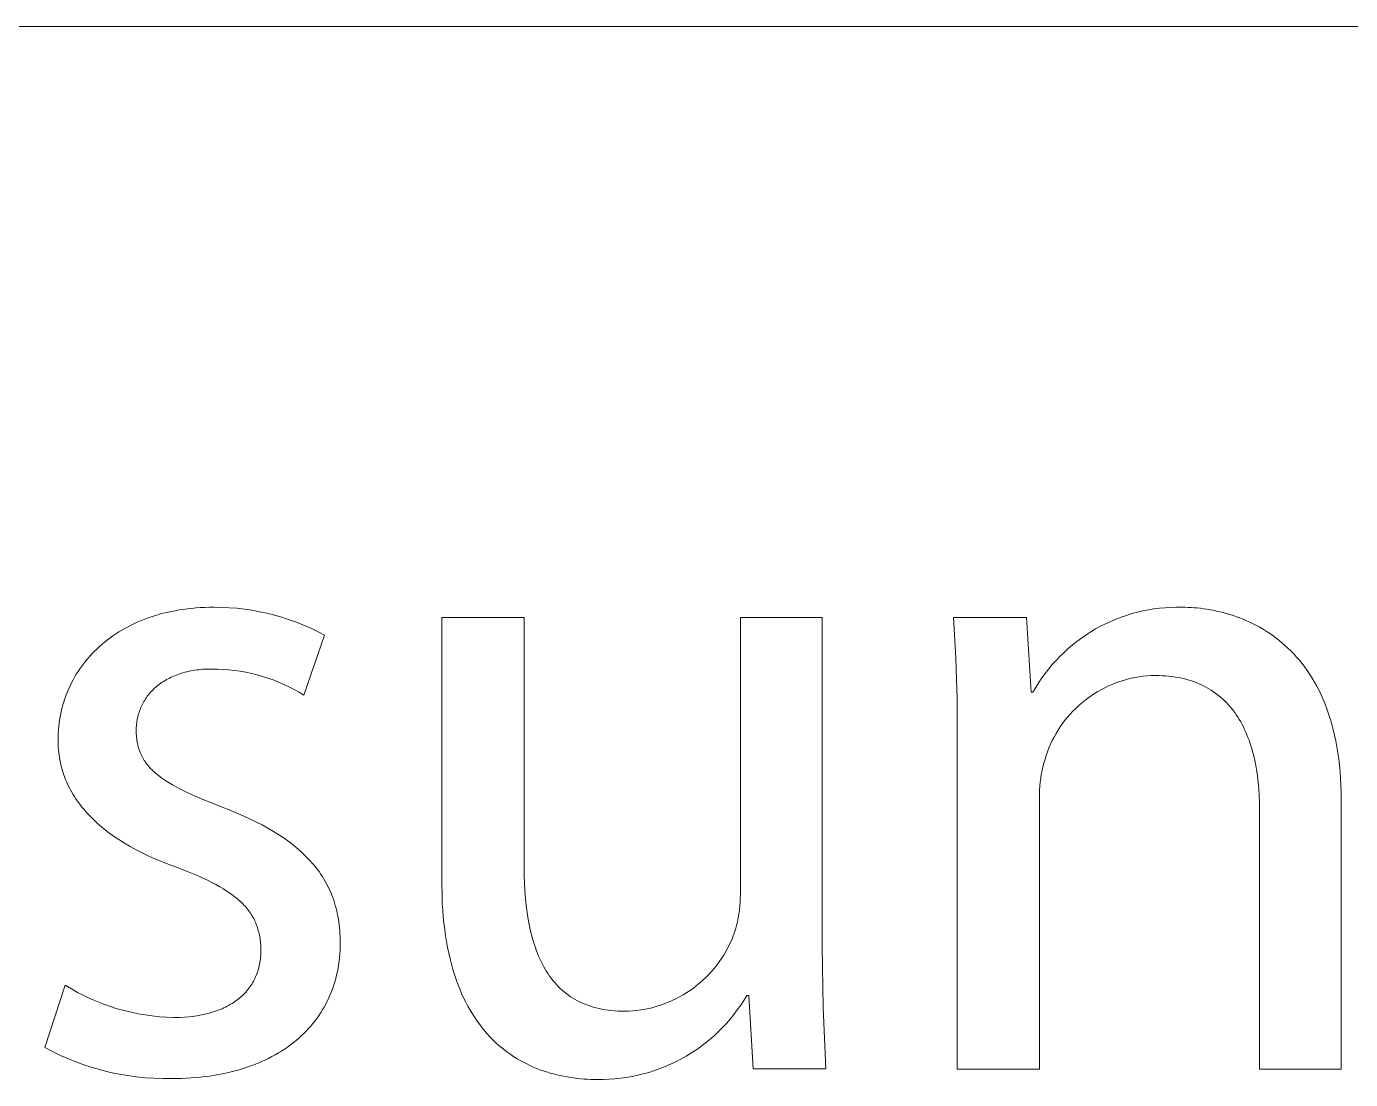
# Model space of a CAD drawing. Header units: millimetres. Extents: x -1893 to 2799, y -925 to 2353.
# Drawn here: x 1732.7 to 1799.4, y -846.5 to -793.5 of the extents above; entities that cross this region are included whole.
import ezdxf

# ---------------------------------------------------------------- set-up
doc = ezdxf.new("R2010")
doc.units = ezdxf.units.MM
doc.header["$MEASUREMENT"] = 0
doc.layers.add('Domyślny', color=7, linetype='Continuous', true_color=0x000000)

msp = doc.modelspace()

# ---------------------------------------------------------------- linework, layer by layer
at = {"layer": 'Domyślny', "color": 18, "lineweight": 15, "true_color": 0x000000}
for p, q in [((1025.42, -793.521), (2794.123, -793.521)), ((1738.814, -823.298), (1738.996, -823.235)), ((1738.996, -823.235), (1739.182, -823.177)), ((1739.182, -823.177), (1739.371, -823.122)), ((1739.371, -823.122), (1739.562, -823.071)), ((1739.562, -823.071), (1739.758, -823.023)), ((1739.758, -823.023), (1739.956, -822.98)), ((1739.956, -822.98), (1740.157, -822.94)), ((1740.157, -822.94), (1740.361, -822.904)), ((1740.361, -822.904), (1740.568, -822.872)), ((1740.568, -822.872), (1740.779, -822.845)), ((1740.779, -822.845), (1740.992, -822.821)), ((1740.992, -822.821), (1741.208, -822.802)), ((1741.208, -822.802), (1741.427, -822.786)), ((1741.427, -822.786), (1741.65, -822.776)), ((1741.65, -822.776), (1741.874, -822.769)), ((1741.874, -822.769), (1742.102, -822.767)), ((1742.102, -822.767), (1742.49, -822.771)), ((1742.49, -822.771), (1742.877, -822.789)), ((1742.877, -822.789), (1743.263, -822.82)), ((1743.263, -822.82), (1743.648, -822.863)), ((1743.648, -822.863), (1744.032, -822.92)), ((1744.032, -822.92), (1744.413, -822.989)), ((1744.413, -822.989), (1744.792, -823.071)), ((1744.792, -823.071), (1745.168, -823.166)), ((1745.168, -823.166), (1745.54, -823.273)), ((1787.829, -823.265), (1788.098, -823.173)), ((1788.098, -823.173), (1788.369, -823.089)), ((1788.369, -823.089), (1788.644, -823.016)), ((1788.644, -823.016), (1788.92, -822.951)), ((1788.92, -822.951), (1789.199, -822.896)), ((1789.199, -822.896), (1789.479, -822.851)), ((1789.479, -822.851), (1789.761, -822.815)), ((1789.761, -822.815), (1790.044, -822.788)), ((1790.044, -822.788), (1790.327, -822.771)), ((1790.327, -822.771), (1790.611, -822.764)), ((1790.611, -822.764), (1790.895, -822.767)), ((1790.895, -822.767), (1791.044, -822.768)), ((1791.044, -822.768), (1791.195, -822.772)), ((1791.195, -822.772), (1791.348, -822.78)), ((1791.348, -822.78), (1791.503, -822.79)), ((1791.503, -822.79), (1791.66, -822.803)), ((1791.66, -822.803), (1791.819, -822.82)), ((1791.819, -822.82), (1791.98, -822.84)), ((1791.98, -822.84), (1792.142, -822.863)), ((1792.142, -822.863), (1792.305, -822.89)), ((1792.305, -822.89), (1792.469, -822.92)), ((1792.469, -822.92), (1792.635, -822.955)), ((1792.635, -822.955), (1792.801, -822.993)), ((1792.801, -822.993), (1792.968, -823.034)), ((1792.968, -823.034), (1793.136, -823.08)), ((1793.136, -823.08), (1793.304, -823.13)), ((1793.304, -823.13), (1793.473, -823.184)), ((1793.473, -823.184), (1793.641, -823.242)), ((1793.641, -823.242), (1793.81, -823.304)), ((1737.319, -824.011), (1737.471, -823.919)), ((1737.471, -823.919), (1737.628, -823.829)), ((1737.628, -823.829), (1737.787, -823.744)), ((1737.787, -823.744), (1737.95, -823.661)), ((1737.95, -823.661), (1738.116, -823.581)), ((1738.116, -823.581), (1738.286, -823.505)), ((1738.286, -823.505), (1738.458, -823.433)), ((1738.458, -823.433), (1738.634, -823.363)), ((1738.634, -823.363), (1738.814, -823.298)), ((1745.54, -823.273), (1745.909, -823.393)), ((1745.909, -823.393), (1746.273, -823.525)), ((1746.273, -823.525), (1746.633, -823.669)), ((1746.633, -823.669), (1746.988, -823.825)), ((1746.988, -823.825), (1747.337, -823.993)), ((1753.592, -836.594), (1753.592, -823.282)), ((1753.592, -823.282), (1757.748, -823.282)), ((1757.748, -823.282), (1757.748, -835.876)), ((1768.639, -837.235), (1768.639, -823.282)), ((1768.639, -823.282), (1772.763, -823.282)), ((1772.763, -823.282), (1772.763, -839.829)), ((1779.494, -825.338), (1779.38, -823.282)), ((1779.38, -823.282), (1783.052, -823.282)), ((1783.052, -823.282), (1783.286, -827.048)), ((1786.297, -824.005), (1786.541, -823.86)), ((1786.541, -823.86), (1786.79, -823.724)), ((1786.79, -823.724), (1787.044, -823.596)), ((1787.044, -823.596), (1787.302, -823.477)), ((1787.302, -823.477), (1787.564, -823.366)), ((1787.564, -823.366), (1787.829, -823.265)), ((1793.81, -823.304), (1793.978, -823.371)), ((1793.978, -823.371), (1794.146, -823.443)), ((1794.146, -823.443), (1794.314, -823.519)), ((1794.314, -823.519), (1794.48, -823.599)), ((1794.48, -823.599), (1794.646, -823.685)), ((1794.646, -823.685), (1794.812, -823.775)), ((1794.812, -823.775), (1794.976, -823.871)), ((1794.976, -823.871), (1795.138, -823.971)), ((1736.475, -824.627), (1736.607, -824.517)), ((1736.607, -824.517), (1736.742, -824.41)), ((1736.742, -824.41), (1736.881, -824.306)), ((1736.881, -824.306), (1737.024, -824.205)), ((1737.024, -824.205), (1737.169, -824.106)), ((1737.169, -824.106), (1737.319, -824.011)), ((1747.68, -824.173), (1746.649, -827.188)), ((1747.337, -823.993), (1747.68, -824.173)), ((1785.373, -824.664), (1785.595, -824.488)), ((1785.595, -824.488), (1785.823, -824.319)), ((1785.823, -824.319), (1786.057, -824.158)), ((1786.057, -824.158), (1786.297, -824.005)), ((1795.138, -823.971), (1795.3, -824.077)), ((1795.3, -824.077), (1795.46, -824.187)), ((1795.46, -824.187), (1795.618, -824.303)), ((1795.618, -824.303), (1795.774, -824.425)), ((1795.774, -824.425), (1795.929, -824.552)), ((1795.929, -824.552), (1796.081, -824.685)), ((1735.759, -825.341), (1735.87, -825.216)), ((1735.87, -825.216), (1735.983, -825.093)), ((1735.983, -825.093), (1736.101, -824.972)), ((1736.101, -824.972), (1736.222, -824.855)), ((1736.222, -824.855), (1736.347, -824.739)), ((1736.347, -824.739), (1736.475, -824.627)), ((1784.546, -825.443), (1784.743, -825.238)), ((1784.743, -825.238), (1784.946, -825.039)), ((1784.946, -825.039), (1785.156, -824.848)), ((1785.156, -824.848), (1785.373, -824.664)), ((1796.081, -824.685), (1796.231, -824.823)), ((1796.231, -824.823), (1796.378, -824.967)), ((1796.378, -824.967), (1796.523, -825.117)), ((1796.523, -825.117), (1796.665, -825.273)), ((1735.264, -826.003), (1735.356, -825.866)), ((1735.356, -825.866), (1735.451, -825.731)), ((1735.451, -825.731), (1735.55, -825.599)), ((1735.55, -825.599), (1735.653, -825.469)), ((1735.653, -825.469), (1735.759, -825.341)), ((1741.243, -825.925), (1741.14, -825.94)), ((1741.348, -825.912), (1741.243, -825.925)), ((1741.454, -825.901), (1741.348, -825.912)), ((1741.561, -825.892), (1741.454, -825.901)), ((1741.671, -825.885), (1741.561, -825.892)), ((1741.782, -825.88), (1741.671, -825.885)), ((1741.894, -825.877), (1741.782, -825.88)), ((1742.009, -825.876), (1741.894, -825.877)), ((1742.296, -825.88), (1742.009, -825.876)), ((1742.583, -825.893), (1742.296, -825.88)), ((1742.87, -825.915), (1742.583, -825.893)), ((1743.155, -825.947), (1742.87, -825.915)), ((1779.557, -827.395), (1779.494, -825.338)), ((1784, -826.096), (1784.174, -825.872)), ((1784.174, -825.872), (1784.357, -825.654)), ((1784.357, -825.654), (1784.546, -825.443)), ((1796.665, -825.273), (1796.804, -825.435)), ((1796.804, -825.435), (1796.94, -825.603)), ((1796.94, -825.603), (1797.073, -825.778)), ((1797.073, -825.778), (1797.203, -825.959)), ((1734.865, -826.718), (1734.937, -826.571)), ((1734.937, -826.571), (1735.013, -826.426)), ((1735.013, -826.426), (1735.093, -826.283)), ((1735.093, -826.283), (1735.177, -826.142)), ((1735.177, -826.142), (1735.264, -826.003)), ((1739.439, -826.589), (1739.372, -826.638)), ((1739.508, -826.542), (1739.439, -826.589)), ((1739.578, -826.497), (1739.508, -826.542)), ((1739.65, -826.453), (1739.578, -826.497)), ((1739.724, -826.41), (1739.65, -826.453)), ((1739.8, -826.369), (1739.724, -826.41)), ((1739.877, -826.329), (1739.8, -826.369)), ((1739.957, -826.29), (1739.877, -826.329)), ((1740.037, -826.254), (1739.957, -826.29)), ((1740.12, -826.218), (1740.037, -826.254)), ((1740.204, -826.185), (1740.12, -826.218)), ((1740.29, -826.153), (1740.204, -826.185)), ((1740.378, -826.122), (1740.29, -826.153)), ((1740.467, -826.093), (1740.378, -826.122)), ((1740.559, -826.066), (1740.467, -826.093)), ((1740.651, -826.041), (1740.559, -826.066)), ((1740.746, -826.017), (1740.651, -826.041)), ((1740.842, -825.995), (1740.746, -826.017)), ((1740.94, -825.975), (1740.842, -825.995)), ((1741.039, -825.956), (1740.94, -825.975)), ((1741.14, -825.94), (1741.039, -825.956)), ((1743.44, -825.988), (1743.155, -825.947)), ((1743.722, -826.039), (1743.44, -825.988)), ((1744.004, -826.099), (1743.722, -826.039)), ((1744.283, -826.168), (1744.004, -826.099)), ((1744.559, -826.246), (1744.283, -826.168)), ((1744.833, -826.333), (1744.559, -826.246)), ((1745.104, -826.429), (1744.833, -826.333)), ((1745.371, -826.534), (1745.104, -826.429)), ((1745.635, -826.648), (1745.371, -826.534)), ((1783.523, -826.802), (1783.674, -826.562)), ((1783.674, -826.562), (1783.833, -826.326)), ((1783.833, -826.326), (1784, -826.096)), ((1787.564, -826.575), (1787.376, -826.649)), ((1787.754, -826.508), (1787.564, -826.575)), ((1787.946, -826.447), (1787.754, -826.508)), ((1788.141, -826.393), (1787.946, -826.447)), ((1788.337, -826.345), (1788.141, -826.393)), ((1788.534, -826.305), (1788.337, -826.345)), ((1788.733, -826.271), (1788.534, -826.305)), ((1788.933, -826.244), (1788.733, -826.271)), ((1789.133, -826.224), (1788.933, -826.244)), ((1789.335, -826.21), (1789.133, -826.224)), ((1789.536, -826.204), (1789.335, -826.21)), ((1789.717, -826.206), (1789.536, -826.204)), ((1789.894, -826.213), (1789.717, -826.206)), ((1790.067, -826.224), (1789.894, -826.213)), ((1790.236, -826.239), (1790.067, -826.224)), ((1790.402, -826.259), (1790.236, -826.239)), ((1790.565, -826.282), (1790.402, -826.259)), ((1790.724, -826.31), (1790.565, -826.282)), ((1790.879, -826.342), (1790.724, -826.31)), ((1791.031, -826.378), (1790.879, -826.342)), ((1791.18, -826.418), (1791.031, -826.378)), ((1791.325, -826.462), (1791.18, -826.418)), ((1791.467, -826.509), (1791.325, -826.462)), ((1791.605, -826.561), (1791.467, -826.509)), ((1791.74, -826.616), (1791.605, -826.561)), ((1797.203, -825.959), (1797.329, -826.146)), ((1797.329, -826.146), (1797.451, -826.34)), ((1797.451, -826.34), (1797.57, -826.54)), ((1797.57, -826.54), (1797.684, -826.747)), ((1734.616, -827.324), (1734.672, -827.17)), ((1734.672, -827.17), (1734.732, -827.017)), ((1734.732, -827.017), (1734.797, -826.867)), ((1734.797, -826.867), (1734.865, -826.718)), ((1738.756, -827.249), (1738.711, -827.312)), ((1738.803, -827.188), (1738.756, -827.249)), ((1738.851, -827.128), (1738.803, -827.188)), ((1738.902, -827.069), (1738.851, -827.128)), ((1738.955, -827.011), (1738.902, -827.069)), ((1739.009, -826.954), (1738.955, -827.011)), ((1739.065, -826.898), (1739.009, -826.954)), ((1739.123, -826.843), (1739.065, -826.898)), ((1739.183, -826.79), (1739.123, -826.843)), ((1739.244, -826.738), (1739.183, -826.79)), ((1739.307, -826.687), (1739.244, -826.738)), ((1739.372, -826.638), (1739.307, -826.687)), ((1745.895, -826.771), (1745.635, -826.648)), ((1746.151, -826.902), (1745.895, -826.771)), ((1746.402, -827.041), (1746.151, -826.902)), ((1746.649, -827.188), (1746.402, -827.041)), ((1783.286, -827.048), (1783.38, -827.048)), ((1783.38, -827.048), (1783.523, -826.802)), ((1786.314, -827.223), (1786.149, -827.34)), ((1786.482, -827.113), (1786.314, -827.223)), ((1786.654, -827.008), (1786.482, -827.113)), ((1786.83, -826.909), (1786.654, -827.008)), ((1787.009, -826.816), (1786.83, -826.909)), ((1787.191, -826.729), (1787.009, -826.816)), ((1787.376, -826.649), (1787.191, -826.729)), ((1791.872, -826.675), (1791.74, -826.616)), ((1792, -826.738), (1791.872, -826.675)), ((1792.125, -826.804), (1792, -826.738)), ((1792.247, -826.873), (1792.125, -826.804)), ((1792.366, -826.946), (1792.247, -826.873)), ((1792.481, -827.023), (1792.366, -826.946)), ((1792.594, -827.103), (1792.481, -827.023)), ((1792.703, -827.186), (1792.594, -827.103)), ((1792.809, -827.272), (1792.703, -827.186)), ((1797.684, -826.747), (1797.795, -826.961)), ((1797.795, -826.961), (1797.901, -827.182)), ((1797.901, -827.182), (1798.003, -827.41)), ((1734.431, -827.955), (1734.471, -827.795)), ((1734.471, -827.795), (1734.515, -827.636)), ((1734.515, -827.636), (1734.564, -827.479)), ((1734.564, -827.479), (1734.616, -827.324)), ((1738.389, -827.914), (1738.362, -827.986)), ((1738.417, -827.844), (1738.389, -827.914)), ((1738.447, -827.774), (1738.417, -827.844)), ((1738.479, -827.706), (1738.447, -827.774)), ((1738.513, -827.638), (1738.479, -827.706)), ((1738.549, -827.571), (1738.513, -827.638)), ((1738.586, -827.504), (1738.549, -827.571)), ((1738.626, -827.439), (1738.586, -827.504)), ((1738.667, -827.375), (1738.626, -827.439)), ((1738.711, -827.312), (1738.667, -827.375)), ((1779.568, -829.454), (1779.557, -827.395)), ((1785.534, -827.86), (1785.391, -828.003)), ((1785.681, -827.722), (1785.534, -827.86)), ((1785.832, -827.589), (1785.681, -827.722)), ((1785.989, -827.462), (1785.832, -827.589)), ((1786.149, -827.34), (1785.989, -827.462)), ((1792.912, -827.362), (1792.809, -827.272)), ((1793.012, -827.454), (1792.912, -827.362)), ((1793.109, -827.55), (1793.012, -827.454)), ((1793.202, -827.649), (1793.109, -827.55)), ((1793.293, -827.751), (1793.202, -827.649)), ((1793.381, -827.855), (1793.293, -827.751)), ((1793.466, -827.963), (1793.381, -827.855)), ((1798.003, -827.41), (1798.1, -827.644)), ((1798.1, -827.644), (1798.192, -827.886)), ((1798.192, -827.886), (1798.28, -828.136)), ((1734.312, -828.61), (1734.336, -828.444)), ((1734.336, -828.444), (1734.364, -828.28)), ((1734.364, -828.28), (1734.395, -828.117)), ((1734.395, -828.117), (1734.431, -827.955)), ((1738.221, -828.58), (1738.212, -828.657)), ((1738.232, -828.503), (1738.221, -828.58)), ((1738.245, -828.427), (1738.232, -828.503)), ((1738.259, -828.352), (1738.245, -828.427)), ((1738.276, -828.278), (1738.259, -828.352)), ((1738.295, -828.204), (1738.276, -828.278)), ((1738.315, -828.13), (1738.295, -828.204)), ((1738.338, -828.058), (1738.315, -828.13)), ((1738.362, -827.986), (1738.338, -828.058)), ((1784.995, -828.46), (1784.874, -828.621)), ((1785.122, -828.303), (1784.995, -828.46)), ((1785.254, -828.151), (1785.122, -828.303)), ((1785.391, -828.003), (1785.254, -828.151)), ((1793.548, -828.073), (1793.466, -827.963)), ((1793.628, -828.186), (1793.548, -828.073)), ((1793.704, -828.302), (1793.628, -828.186)), ((1793.778, -828.421), (1793.704, -828.302)), ((1793.848, -828.542), (1793.778, -828.421)), ((1793.916, -828.665), (1793.848, -828.542)), ((1798.28, -828.136), (1798.363, -828.392)), ((1798.363, -828.392), (1798.44, -828.656)), ((1734.261, -829.283), (1734.268, -829.113)), ((1734.268, -829.113), (1734.278, -828.944)), ((1734.278, -828.944), (1734.293, -828.776)), ((1734.293, -828.776), (1734.312, -828.61)), ((1738.197, -828.891), (1738.196, -828.97)), ((1738.196, -828.97), (1738.197, -829.057)), ((1738.2, -828.812), (1738.197, -828.891)), ((1738.197, -829.057), (1738.2, -829.144)), ((1738.205, -828.734), (1738.2, -828.812)), ((1738.2, -829.144), (1738.205, -829.229)), ((1738.212, -828.657), (1738.205, -828.734)), ((1738.205, -829.229), (1738.212, -829.312)), ((1784.544, -829.128), (1784.446, -829.304)), ((1784.648, -828.955), (1784.544, -829.128)), ((1784.758, -828.786), (1784.648, -828.955)), ((1784.874, -828.621), (1784.758, -828.786)), ((1793.982, -828.791), (1793.916, -828.665)), ((1794.044, -828.919), (1793.982, -828.791)), ((1794.104, -829.05), (1794.044, -828.919)), ((1794.161, -829.183), (1794.104, -829.05)), ((1794.216, -829.319), (1794.161, -829.183)), ((1798.44, -828.656), (1798.512, -828.928)), ((1798.512, -828.928), (1798.579, -829.207)), ((1798.579, -829.207), (1798.64, -829.494)), ((1734.259, -829.454), (1734.261, -829.283)), ((1734.26, -829.581), (1734.259, -829.454)), ((1734.265, -829.707), (1734.26, -829.581)), ((1734.272, -829.833), (1734.265, -829.707)), ((1734.281, -829.958), (1734.272, -829.833)), ((1738.212, -829.312), (1738.221, -829.394)), ((1738.221, -829.394), (1738.232, -829.475)), ((1738.232, -829.475), (1738.245, -829.554)), ((1738.245, -829.554), (1738.26, -829.632)), ((1738.26, -829.632), (1738.278, -829.709)), ((1738.278, -829.709), (1738.297, -829.784)), ((1738.297, -829.784), (1738.318, -829.858)), ((1738.318, -829.858), (1738.341, -829.931)), ((1738.341, -829.931), (1738.367, -830.003)), ((1779.568, -846.031), (1779.568, -829.454)), ((1784.189, -829.852), (1784.116, -830.04)), ((1784.268, -829.666), (1784.189, -829.852)), ((1784.354, -829.484), (1784.268, -829.666)), ((1784.446, -829.304), (1784.354, -829.484)), ((1794.268, -829.456), (1794.216, -829.319)), ((1794.317, -829.596), (1794.268, -829.456)), ((1794.364, -829.737), (1794.317, -829.596)), ((1794.408, -829.881), (1794.364, -829.737)), ((1794.45, -830.027), (1794.408, -829.881)), ((1798.64, -829.494), (1798.695, -829.789)), ((1798.695, -829.789), (1798.744, -830.091)), ((1734.294, -830.082), (1734.281, -829.958)), ((1734.31, -830.206), (1734.294, -830.082)), ((1734.328, -830.329), (1734.31, -830.206)), ((1734.349, -830.451), (1734.328, -830.329)), ((1734.374, -830.572), (1734.349, -830.451)), ((1734.401, -830.693), (1734.374, -830.572)), ((1738.367, -830.003), (1738.394, -830.074)), ((1738.394, -830.074), (1738.423, -830.143)), ((1738.423, -830.143), (1738.455, -830.212)), ((1738.455, -830.212), (1738.489, -830.279)), ((1738.489, -830.279), (1738.524, -830.346)), ((1738.524, -830.346), (1738.562, -830.411)), ((1738.562, -830.411), (1738.602, -830.476)), ((1738.602, -830.476), (1738.644, -830.539)), ((1738.644, -830.539), (1738.688, -830.602)), ((1783.989, -830.423), (1783.933, -830.611)), ((1784.049, -830.23), (1783.989, -830.423)), ((1784.116, -830.04), (1784.049, -830.23)), ((1794.489, -830.174), (1794.45, -830.027)), ((1794.526, -830.324), (1794.489, -830.174)), ((1794.56, -830.475), (1794.526, -830.324)), ((1794.592, -830.628), (1794.56, -830.475)), ((1798.744, -830.091), (1798.788, -830.402)), ((1798.788, -830.402), (1798.825, -830.721)), ((1734.43, -830.813), (1734.401, -830.693)), ((1734.463, -830.932), (1734.43, -830.813)), ((1734.499, -831.05), (1734.463, -830.932)), ((1734.537, -831.167), (1734.499, -831.05)), ((1734.579, -831.284), (1734.537, -831.167)), ((1738.688, -830.602), (1738.734, -830.664)), ((1738.734, -830.664), (1738.783, -830.725)), ((1738.783, -830.725), (1738.833, -830.785)), ((1738.833, -830.785), (1738.886, -830.844)), ((1738.886, -830.844), (1738.941, -830.903)), ((1738.941, -830.903), (1738.998, -830.961)), ((1738.998, -830.961), (1739.057, -831.018)), ((1739.057, -831.018), (1739.118, -831.075)), ((1739.118, -831.075), (1739.181, -831.131)), ((1739.181, -831.131), (1739.247, -831.186)), ((1739.247, -831.186), (1739.315, -831.241)), ((1739.315, -831.241), (1739.385, -831.295)), ((1783.802, -831.186), (1783.771, -831.38)), ((1783.84, -830.993), (1783.802, -831.186)), ((1783.883, -830.801), (1783.84, -830.993)), ((1783.933, -830.611), (1783.883, -830.801)), ((1794.649, -830.939), (1794.592, -830.628)), ((1794.696, -831.256), (1794.649, -830.939)), ((1794.735, -831.58), (1794.696, -831.256)), ((1798.825, -830.721), (1798.855, -831.047)), ((1798.855, -831.047), (1798.879, -831.382)), ((1734.623, -831.4), (1734.579, -831.284)), ((1734.67, -831.515), (1734.623, -831.4)), ((1734.72, -831.629), (1734.67, -831.515)), ((1734.773, -831.743), (1734.72, -831.629)), ((1734.829, -831.855), (1734.773, -831.743)), ((1734.888, -831.967), (1734.829, -831.855)), ((1739.385, -831.295), (1739.457, -831.349)), ((1739.457, -831.349), (1739.531, -831.403)), ((1739.531, -831.403), (1739.686, -831.508)), ((1739.686, -831.508), (1739.85, -831.612)), ((1739.85, -831.612), (1740.023, -831.714)), ((1740.023, -831.714), (1740.205, -831.816)), ((1740.205, -831.816), (1740.396, -831.917)), ((1740.396, -831.917), (1740.596, -832.017)), ((1783.727, -831.771), (1783.714, -831.967)), ((1783.746, -831.575), (1783.727, -831.771)), ((1783.771, -831.38), (1783.746, -831.575)), ((1794.764, -831.908), (1794.735, -831.58)), ((1794.785, -832.242), (1794.764, -831.908)), ((1798.879, -831.382), (1798.897, -831.726)), ((1798.897, -831.726), (1798.907, -832.078)), ((1734.95, -832.078), (1734.888, -831.967)), ((1735.014, -832.188), (1734.95, -832.078)), ((1735.082, -832.297), (1735.014, -832.188)), ((1735.153, -832.406), (1735.082, -832.297)), ((1735.226, -832.513), (1735.153, -832.406)), ((1735.303, -832.62), (1735.226, -832.513)), ((1740.596, -832.017), (1741.022, -832.217)), ((1741.022, -832.217), (1741.486, -832.418)), ((1741.486, -832.418), (1742.524, -832.829)), ((1783.714, -831.967), (1783.708, -832.163)), ((1783.708, -832.163), (1783.708, -832.36)), ((1783.708, -832.36), (1783.708, -846.031)), ((1794.797, -832.58), (1794.785, -832.242)), ((1794.802, -832.923), (1794.797, -832.58)), ((1798.907, -832.078), (1798.911, -832.438)), ((1798.911, -832.438), (1798.911, -846.031)), ((1735.382, -832.726), (1735.303, -832.62)), ((1735.464, -832.83), (1735.382, -832.726)), ((1735.55, -832.934), (1735.464, -832.83)), ((1735.638, -833.037), (1735.55, -832.934)), ((1735.73, -833.139), (1735.638, -833.037)), ((1735.824, -833.241), (1735.73, -833.139)), ((1735.921, -833.341), (1735.824, -833.241)), ((1742.524, -832.829), (1742.888, -832.971)), ((1742.888, -832.971), (1743.24, -833.116)), ((1743.24, -833.116), (1743.581, -833.264)), ((1743.581, -833.264), (1743.91, -833.415)), ((1794.802, -846.031), (1794.802, -832.923)), ((1736.021, -833.44), (1735.921, -833.341)), ((1736.125, -833.538), (1736.021, -833.44)), ((1736.231, -833.636), (1736.125, -833.538)), ((1736.34, -833.732), (1736.231, -833.636)), ((1736.453, -833.828), (1736.34, -833.732)), ((1736.568, -833.922), (1736.453, -833.828)), ((1736.808, -834.108), (1736.568, -833.922)), ((1743.91, -833.415), (1744.229, -833.57)), ((1744.229, -833.57), (1744.536, -833.728)), ((1744.536, -833.728), (1744.831, -833.89)), ((1744.831, -833.89), (1745.115, -834.056)), ((1737.06, -834.29), (1736.808, -834.108)), ((1737.324, -834.468), (1737.06, -834.29)), ((1737.601, -834.641), (1737.324, -834.468)), ((1745.115, -834.056), (1745.388, -834.226)), ((1745.388, -834.226), (1745.65, -834.401)), ((1745.65, -834.401), (1745.899, -834.58)), ((1745.899, -834.58), (1746.02, -834.671)), ((1737.89, -834.811), (1737.601, -834.641)), ((1738.191, -834.976), (1737.89, -834.811)), ((1738.504, -835.137), (1738.191, -834.976)), ((1738.83, -835.294), (1738.504, -835.137)), ((1746.02, -834.671), (1746.138, -834.763)), ((1746.138, -834.763), (1746.253, -834.857)), ((1746.253, -834.857), (1746.365, -834.952)), ((1746.365, -834.952), (1746.474, -835.048)), ((1746.474, -835.048), (1746.581, -835.145)), ((1746.581, -835.145), (1746.684, -835.244)), ((1746.684, -835.244), (1746.785, -835.344)), ((1739.168, -835.446), (1738.83, -835.294)), ((1739.519, -835.594), (1739.168, -835.446)), ((1739.883, -835.737), (1739.519, -835.594)), ((1740.259, -835.876), (1739.883, -835.737)), ((1740.811, -836.086), (1740.259, -835.876)), ((1746.785, -835.344), (1746.882, -835.445)), ((1746.882, -835.445), (1746.977, -835.547)), ((1746.977, -835.547), (1747.069, -835.651)), ((1747.069, -835.651), (1747.158, -835.757)), ((1747.158, -835.757), (1747.244, -835.864)), ((1747.244, -835.864), (1747.328, -835.972)), ((1757.748, -835.876), (1757.752, -836.276)), ((1741.319, -836.298), (1740.811, -836.086)), ((1741.557, -836.404), (1741.319, -836.298)), ((1741.785, -836.511), (1741.557, -836.404)), ((1742.003, -836.619), (1741.785, -836.511)), ((1747.328, -835.972), (1747.408, -836.081)), ((1747.408, -836.081), (1747.485, -836.193)), ((1747.485, -836.193), (1747.56, -836.305)), ((1747.56, -836.305), (1747.632, -836.419)), ((1747.632, -836.419), (1747.7, -836.535)), ((1747.7, -836.535), (1747.766, -836.652)), ((1753.605, -837.324), (1753.592, -836.594)), ((1757.752, -836.276), (1757.764, -836.667)), ((1742.21, -836.728), (1742.003, -836.619)), ((1742.407, -836.837), (1742.21, -836.728)), ((1742.594, -836.949), (1742.407, -836.837)), ((1742.771, -837.061), (1742.594, -836.949)), ((1742.939, -837.176), (1742.771, -837.061)), ((1743.019, -837.234), (1742.939, -837.176)), ((1743.097, -837.292), (1743.019, -837.234)), ((1747.766, -836.652), (1747.829, -836.771)), ((1747.829, -836.771), (1747.889, -836.892)), ((1747.889, -836.892), (1747.947, -837.014)), ((1747.947, -837.014), (1748.001, -837.138)), ((1748.001, -837.138), (1748.052, -837.263)), ((1748.052, -837.263), (1748.101, -837.39)), ((1757.764, -836.667), (1757.784, -837.05)), ((1757.784, -837.05), (1757.812, -837.425)), ((1768.636, -837.432), (1768.639, -837.235)), ((1743.173, -837.351), (1743.097, -837.292)), ((1743.246, -837.41), (1743.173, -837.351)), ((1743.317, -837.47), (1743.246, -837.41)), ((1743.386, -837.53), (1743.317, -837.47)), ((1743.452, -837.591), (1743.386, -837.53)), ((1743.516, -837.653), (1743.452, -837.591)), ((1743.578, -837.715), (1743.516, -837.653)), ((1743.638, -837.778), (1743.578, -837.715)), ((1743.695, -837.841), (1743.638, -837.778)), ((1743.75, -837.906), (1743.695, -837.841)), ((1743.804, -837.97), (1743.75, -837.906)), ((1748.101, -837.39), (1748.146, -837.519)), ((1748.146, -837.519), (1748.189, -837.65)), ((1748.189, -837.65), (1748.228, -837.782)), ((1748.228, -837.782), (1748.265, -837.916)), ((1748.265, -837.916), (1748.299, -838.052)), ((1753.62, -837.676), (1753.605, -837.324)), ((1753.641, -838.019), (1753.62, -837.676)), ((1757.812, -837.425), (1757.849, -837.789)), ((1757.849, -837.789), (1757.894, -838.144)), ((1768.591, -838.022), (1768.612, -837.826)), ((1768.612, -837.826), (1768.628, -837.629)), ((1768.628, -837.629), (1768.636, -837.432)), ((1743.854, -838.036), (1743.804, -837.97)), ((1743.903, -838.102), (1743.854, -838.036)), ((1743.95, -838.169), (1743.903, -838.102)), ((1743.994, -838.237), (1743.95, -838.169)), ((1744.037, -838.306), (1743.994, -838.237)), ((1744.077, -838.376), (1744.037, -838.306)), ((1744.116, -838.446), (1744.077, -838.376)), ((1744.152, -838.517), (1744.116, -838.446)), ((1744.186, -838.589), (1744.152, -838.517)), ((1744.218, -838.662), (1744.186, -838.589)), ((1748.299, -838.052), (1748.33, -838.19)), ((1748.33, -838.19), (1748.358, -838.329)), ((1748.358, -838.329), (1748.383, -838.471)), ((1748.383, -838.471), (1748.405, -838.614)), ((1753.668, -838.354), (1753.641, -838.019)), ((1753.701, -838.681), (1753.668, -838.354)), ((1757.894, -838.144), (1757.949, -838.49)), ((1757.949, -838.49), (1758.012, -838.825)), ((1768.441, -838.796), (1768.488, -838.604)), ((1768.488, -838.604), (1768.529, -838.411)), ((1768.529, -838.411), (1768.563, -838.217)), ((1768.563, -838.217), (1768.591, -838.022)), ((1744.249, -838.736), (1744.218, -838.662)), ((1744.277, -838.811), (1744.249, -838.736)), ((1744.303, -838.887), (1744.277, -838.811)), ((1744.328, -838.964), (1744.303, -838.887)), ((1744.35, -839.042), (1744.328, -838.964)), ((1744.371, -839.121), (1744.35, -839.042)), ((1744.39, -839.201), (1744.371, -839.121)), ((1744.407, -839.282), (1744.39, -839.201)), ((1748.405, -838.614), (1748.424, -838.759)), ((1748.424, -838.759), (1748.44, -838.907)), ((1748.44, -838.907), (1748.453, -839.056)), ((1748.453, -839.056), (1748.464, -839.207)), ((1748.464, -839.207), (1748.471, -839.36)), ((1753.74, -838.999), (1753.701, -838.681)), ((1753.783, -839.31), (1753.74, -838.999)), ((1758.012, -838.825), (1758.085, -839.15)), ((1758.085, -839.15), (1758.125, -839.308)), ((1768.264, -839.36), (1768.329, -839.174)), ((1768.329, -839.174), (1768.388, -838.986)), ((1768.388, -838.986), (1768.441, -838.796)), ((1744.422, -839.364), (1744.407, -839.282)), ((1744.435, -839.447), (1744.422, -839.364)), ((1744.446, -839.532), (1744.435, -839.447)), ((1744.456, -839.617), (1744.446, -839.532)), ((1744.463, -839.704), (1744.456, -839.617)), ((1744.469, -839.792), (1744.463, -839.704)), ((1744.474, -839.881), (1744.469, -839.792)), ((1744.476, -839.971), (1744.474, -839.881)), ((1748.475, -839.859), (1748.468, -840.044)), ((1748.471, -839.36), (1748.476, -839.515)), ((1748.477, -839.672), (1748.475, -839.859)), ((1748.476, -839.515), (1748.477, -839.672)), ((1753.832, -839.612), (1753.783, -839.31)), ((1753.887, -839.906), (1753.832, -839.612)), ((1753.946, -840.193), (1753.887, -839.906)), ((1758.125, -839.308), (1758.167, -839.464)), ((1758.167, -839.464), (1758.212, -839.617)), ((1758.212, -839.617), (1758.259, -839.767)), ((1758.259, -839.767), (1758.309, -839.915)), ((1758.309, -839.915), (1758.361, -840.06)), ((1767.905, -840.102), (1768.004, -839.921)), ((1768.004, -839.921), (1768.097, -839.737)), ((1768.097, -839.737), (1768.184, -839.55)), ((1768.184, -839.55), (1768.264, -839.36)), ((1772.763, -839.829), (1772.804, -842.924)), ((1744.426, -840.663), (1744.44, -840.579)), ((1744.44, -840.579), (1744.451, -840.495)), ((1744.451, -840.495), (1744.461, -840.41)), ((1744.461, -840.41), (1744.468, -840.324)), ((1744.468, -840.324), (1744.473, -840.237)), ((1744.473, -840.237), (1744.476, -840.15)), ((1744.477, -840.063), (1744.476, -839.971)), ((1744.476, -840.15), (1744.477, -840.063)), ((1748.42, -840.587), (1748.396, -840.765)), ((1748.441, -840.408), (1748.42, -840.587)), ((1748.457, -840.227), (1748.441, -840.408)), ((1748.468, -840.044), (1748.457, -840.227)), ((1754.011, -840.472), (1753.946, -840.193)), ((1754.08, -840.743), (1754.011, -840.472)), ((1758.361, -840.06), (1758.416, -840.201)), ((1758.416, -840.201), (1758.474, -840.34)), ((1758.474, -840.34), (1758.534, -840.476)), ((1758.534, -840.476), (1758.596, -840.609)), ((1758.596, -840.609), (1758.662, -840.739)), ((1767.571, -840.623), (1767.688, -840.453)), ((1767.688, -840.453), (1767.8, -840.28)), ((1767.8, -840.28), (1767.905, -840.102)), ((1744.243, -841.303), (1744.274, -841.226)), ((1744.274, -841.226), (1744.302, -841.148)), ((1744.302, -841.148), (1744.328, -841.069)), ((1744.328, -841.069), (1744.352, -840.989)), ((1744.352, -840.989), (1744.374, -840.909)), ((1744.374, -840.909), (1744.393, -840.828)), ((1744.393, -840.828), (1744.411, -840.746)), ((1744.411, -840.746), (1744.426, -840.663)), ((1748.333, -841.114), (1748.295, -841.286)), ((1748.367, -840.94), (1748.333, -841.114)), ((1748.396, -840.765), (1748.367, -840.94)), ((1754.155, -841.006), (1754.08, -840.743)), ((1754.234, -841.262), (1754.155, -841.006)), ((1754.317, -841.511), (1754.234, -841.262)), ((1758.662, -840.739), (1758.729, -840.865)), ((1758.729, -840.865), (1758.8, -840.989)), ((1758.8, -840.989), (1758.873, -841.11)), ((1758.873, -841.11), (1758.95, -841.227)), ((1758.95, -841.227), (1759.028, -841.341)), ((1766.9, -841.405), (1767.045, -841.258)), ((1767.045, -841.258), (1767.184, -841.106)), ((1767.184, -841.106), (1767.319, -840.949)), ((1767.319, -840.949), (1767.448, -840.788)), ((1767.448, -840.788), (1767.571, -840.623)), ((1733.587, -844.938), (1734.618, -841.797)), ((1734.618, -841.797), (1734.928, -841.983)), ((1743.875, -841.95), (1743.924, -841.882)), ((1743.924, -841.882), (1743.972, -841.813)), ((1743.972, -841.813), (1744.017, -841.744)), ((1744.017, -841.744), (1744.06, -841.673)), ((1744.06, -841.673), (1744.101, -841.601)), ((1744.101, -841.601), (1744.14, -841.528)), ((1744.14, -841.528), (1744.176, -841.454)), ((1744.176, -841.454), (1744.211, -841.379)), ((1744.211, -841.379), (1744.243, -841.303)), ((1748.155, -841.788), (1748.099, -841.951)), ((1748.206, -841.622), (1748.155, -841.788)), ((1748.252, -841.455), (1748.206, -841.622)), ((1748.295, -841.286), (1748.252, -841.455)), ((1754.405, -841.752), (1754.317, -841.511)), ((1754.497, -841.987), (1754.405, -841.752)), ((1759.028, -841.341), (1759.11, -841.452)), ((1759.11, -841.452), (1759.194, -841.56)), ((1759.194, -841.56), (1759.282, -841.665)), ((1759.282, -841.665), (1759.372, -841.766)), ((1759.372, -841.766), (1759.465, -841.863)), ((1759.465, -841.863), (1759.561, -841.958)), ((1766.105, -842.06), (1766.272, -841.94)), ((1766.272, -841.94), (1766.436, -841.814)), ((1766.436, -841.814), (1766.595, -841.683)), ((1766.595, -841.683), (1766.75, -841.547)), ((1766.75, -841.547), (1766.9, -841.405)), ((1734.928, -841.983), (1735.243, -842.158)), ((1735.243, -842.158), (1735.564, -842.323)), ((1735.564, -842.323), (1735.891, -842.477)), ((1735.891, -842.477), (1736.222, -842.62)), ((1743.112, -842.661), (1743.187, -842.61)), ((1743.187, -842.61), (1743.261, -842.556)), ((1743.261, -842.556), (1743.332, -842.502)), ((1743.332, -842.502), (1743.401, -842.446)), ((1743.401, -842.446), (1743.468, -842.388)), ((1743.468, -842.388), (1743.533, -842.329)), ((1743.533, -842.329), (1743.595, -842.269)), ((1743.595, -842.269), (1743.655, -842.208)), ((1743.655, -842.208), (1743.713, -842.145)), ((1743.713, -842.145), (1743.769, -842.081)), ((1743.769, -842.081), (1743.823, -842.016)), ((1743.823, -842.016), (1743.875, -841.95)), ((1747.834, -842.581), (1747.758, -842.732)), ((1747.907, -842.427), (1747.834, -842.581)), ((1747.975, -842.27), (1747.907, -842.427)), ((1748.039, -842.112), (1747.975, -842.27)), ((1748.099, -841.951), (1748.039, -842.112)), ((1754.594, -842.214), (1754.497, -841.987)), ((1754.694, -842.434), (1754.594, -842.214)), ((1754.799, -842.647), (1754.694, -842.434)), ((1759.561, -841.958), (1759.66, -842.049)), ((1759.66, -842.049), (1759.762, -842.136)), ((1759.762, -842.136), (1759.867, -842.22)), ((1759.867, -842.22), (1759.975, -842.3)), ((1759.975, -842.3), (1760.086, -842.377)), ((1760.086, -842.377), (1760.2, -842.45)), ((1760.2, -842.45), (1760.317, -842.52)), ((1760.317, -842.52), (1760.438, -842.586)), ((1760.438, -842.586), (1760.561, -842.648)), ((1765.019, -842.651), (1765.208, -842.568)), ((1765.208, -842.568), (1765.394, -842.479)), ((1765.394, -842.479), (1765.577, -842.383)), ((1765.577, -842.383), (1765.757, -842.282)), ((1765.757, -842.282), (1765.933, -842.174)), ((1765.933, -842.174), (1766.105, -842.06)), ((1768.815, -842.562), (1768.654, -842.806)), ((1768.967, -842.313), (1768.815, -842.562)), ((1769.06, -842.313), (1768.967, -842.313)), ((1769.279, -846.016), (1769.06, -842.313)), ((1736.222, -842.62), (1736.558, -842.751)), ((1736.558, -842.751), (1736.898, -842.871)), ((1736.898, -842.871), (1737.243, -842.98)), ((1737.243, -842.98), (1737.59, -843.077)), ((1737.59, -843.077), (1737.941, -843.162)), ((1737.941, -843.162), (1738.294, -843.235)), ((1738.294, -843.235), (1738.65, -843.297)), ((1741.487, -843.296), (1741.6, -843.273)), ((1741.6, -843.273), (1741.711, -843.248)), ((1741.711, -843.248), (1741.82, -843.22)), ((1741.82, -843.22), (1741.927, -843.192)), ((1741.927, -843.192), (1742.032, -843.161)), ((1742.032, -843.161), (1742.134, -843.128)), ((1742.134, -843.128), (1742.234, -843.094)), ((1742.234, -843.094), (1742.332, -843.058)), ((1742.332, -843.058), (1742.427, -843.021)), ((1742.427, -843.021), (1742.521, -842.981)), ((1742.521, -842.981), (1742.612, -842.94)), ((1742.612, -842.94), (1742.701, -842.898)), ((1742.701, -842.898), (1742.787, -842.854)), ((1742.787, -842.854), (1742.872, -842.808)), ((1742.872, -842.808), (1742.954, -842.761)), ((1742.954, -842.761), (1743.034, -842.712)), ((1743.034, -842.712), (1743.112, -842.661)), ((1747.502, -843.173), (1747.408, -843.314)), ((1747.591, -843.028), (1747.502, -843.173)), ((1747.677, -842.881), (1747.591, -843.028)), ((1747.758, -842.732), (1747.677, -842.881)), ((1754.907, -842.853), (1754.799, -842.647)), ((1755.019, -843.052), (1754.907, -842.853)), ((1755.135, -843.245), (1755.019, -843.052)), ((1755.254, -843.431), (1755.135, -843.245)), ((1760.561, -842.648), (1760.688, -842.706)), ((1760.688, -842.706), (1760.818, -842.761)), ((1760.818, -842.761), (1760.951, -842.812)), ((1760.951, -842.812), (1761.088, -842.858)), ((1761.088, -842.858), (1761.227, -842.901)), ((1761.227, -842.901), (1761.37, -842.941)), ((1761.37, -842.941), (1761.517, -842.976)), ((1761.517, -842.976), (1761.666, -843.007)), ((1761.666, -843.007), (1761.819, -843.034)), ((1761.819, -843.034), (1761.976, -843.057)), ((1761.976, -843.057), (1762.136, -843.076)), ((1762.136, -843.076), (1762.299, -843.091)), ((1762.299, -843.091), (1762.466, -843.101)), ((1762.466, -843.101), (1762.637, -843.107)), ((1762.637, -843.107), (1762.811, -843.11)), ((1762.811, -843.11), (1763.017, -843.103)), ((1763.017, -843.103), (1763.223, -843.089)), ((1763.223, -843.089), (1763.428, -843.068)), ((1763.428, -843.068), (1763.632, -843.041)), ((1763.632, -843.041), (1763.836, -843.006)), ((1763.836, -843.006), (1764.038, -842.964)), ((1764.038, -842.964), (1764.238, -842.915)), ((1764.238, -842.915), (1764.437, -842.859)), ((1764.437, -842.859), (1764.633, -842.796)), ((1764.633, -842.796), (1764.828, -842.727)), ((1764.828, -842.727), (1765.019, -842.651)), ((1768.308, -843.277), (1768.124, -843.503)), ((1768.485, -843.044), (1768.308, -843.277)), ((1768.654, -842.806), (1768.485, -843.044)), ((1772.804, -842.924), (1772.951, -846.016)), ((1738.65, -843.297), (1739.007, -843.346)), ((1739.007, -843.346), (1739.366, -843.384)), ((1739.366, -843.384), (1739.726, -843.409)), ((1739.726, -843.409), (1740.087, -843.422)), ((1740.087, -843.422), (1740.362, -843.418)), ((1740.362, -843.418), (1740.628, -843.405)), ((1740.628, -843.405), (1740.885, -843.384)), ((1740.885, -843.384), (1741.01, -843.37)), ((1741.01, -843.37), (1741.132, -843.355)), ((1741.132, -843.355), (1741.253, -843.337)), ((1741.253, -843.337), (1741.371, -843.318)), ((1741.371, -843.318), (1741.487, -843.296)), ((1746.993, -843.856), (1746.879, -843.985)), ((1747.103, -843.724), (1746.993, -843.856)), ((1747.209, -843.59), (1747.103, -843.724)), ((1747.311, -843.454), (1747.209, -843.59)), ((1747.408, -843.314), (1747.311, -843.454)), ((1755.377, -843.611), (1755.254, -843.431)), ((1755.503, -843.784), (1755.377, -843.611)), ((1755.632, -843.952), (1755.503, -843.784)), ((1767.732, -843.936), (1767.525, -844.143)), ((1767.932, -843.723), (1767.732, -843.936)), ((1768.124, -843.503), (1767.932, -843.723)), ((1746.249, -844.586), (1746.111, -844.698)), ((1746.383, -844.471), (1746.249, -844.586)), ((1746.513, -844.354), (1746.383, -844.471)), ((1746.639, -844.234), (1746.513, -844.354)), ((1746.761, -844.11), (1746.639, -844.234)), ((1746.879, -843.985), (1746.761, -844.11)), ((1755.764, -844.112), (1755.632, -843.952)), ((1755.899, -844.267), (1755.764, -844.112)), ((1756.037, -844.416), (1755.899, -844.267)), ((1756.178, -844.559), (1756.037, -844.416)), ((1756.322, -844.696), (1756.178, -844.559)), ((1767.092, -844.533), (1766.865, -844.718)), ((1767.312, -844.342), (1767.092, -844.533)), ((1767.525, -844.143), (1767.312, -844.342)), ((1733.98, -845.143), (1733.587, -844.938)), ((1734.38, -845.335), (1733.98, -845.143)), ((1745.362, -845.211), (1745.201, -845.304)), ((1745.519, -845.114), (1745.362, -845.211)), ((1745.673, -845.015), (1745.519, -845.114)), ((1745.823, -844.912), (1745.673, -845.015)), ((1745.969, -844.807), (1745.823, -844.912)), ((1746.111, -844.698), (1745.969, -844.807)), ((1756.467, -844.827), (1756.322, -844.696)), ((1756.616, -844.953), (1756.467, -844.827)), ((1756.766, -845.073), (1756.616, -844.953)), ((1756.919, -845.187), (1756.766, -845.073)), ((1757.074, -845.296), (1756.919, -845.187)), ((1766.149, -845.222), (1765.9, -845.374)), ((1766.393, -845.062), (1766.149, -845.222)), ((1766.632, -844.894), (1766.393, -845.062)), ((1766.865, -844.718), (1766.632, -844.894)), ((1734.786, -845.513), (1734.38, -845.335)), ((1735.198, -845.676), (1734.786, -845.513)), ((1735.616, -845.826), (1735.198, -845.676)), ((1736.039, -845.961), (1735.616, -845.826)), ((1743.774, -845.933), (1743.58, -845.996)), ((1743.966, -845.866), (1743.774, -845.933)), ((1744.153, -845.796), (1743.966, -845.866)), ((1744.337, -845.722), (1744.153, -845.796)), ((1744.517, -845.645), (1744.337, -845.722)), ((1744.694, -845.565), (1744.517, -845.645)), ((1744.867, -845.481), (1744.694, -845.565)), ((1745.036, -845.394), (1744.867, -845.481)), ((1745.201, -845.304), (1745.036, -845.394)), ((1757.23, -845.4), (1757.074, -845.296)), ((1757.389, -845.499), (1757.23, -845.4)), ((1757.549, -845.592), (1757.389, -845.499)), ((1757.71, -845.681), (1757.549, -845.592)), ((1757.874, -845.765), (1757.71, -845.681)), ((1758.038, -845.844), (1757.874, -845.765)), ((1758.204, -845.918), (1758.038, -845.844)), ((1758.371, -845.987), (1758.204, -845.918)), ((1764.854, -845.894), (1764.583, -846.001)), ((1765.122, -845.777), (1764.854, -845.894)), ((1765.386, -845.652), (1765.122, -845.777)), ((1765.645, -845.517), (1765.386, -845.652)), ((1765.9, -845.374), (1765.645, -845.517)), ((1736.465, -846.081), (1736.039, -845.961)), ((1736.896, -846.186), (1736.465, -846.081)), ((1737.33, -846.277), (1736.896, -846.186)), ((1737.768, -846.352), (1737.33, -846.277)), ((1738.207, -846.412), (1737.768, -846.352)), ((1738.648, -846.457), (1738.207, -846.412)), ((1739.091, -846.487), (1738.648, -846.457)), ((1739.534, -846.501), (1739.091, -846.487)), ((1739.977, -846.5), (1739.534, -846.501)), ((1740.476, -846.492), (1739.977, -846.5)), ((1740.961, -846.467), (1740.476, -846.492)), ((1741.199, -846.449), (1740.961, -846.467)), ((1741.433, -846.427), (1741.199, -846.449)), ((1741.663, -846.401), (1741.433, -846.427)), ((1741.89, -846.371), (1741.663, -846.401)), ((1742.114, -846.337), (1741.89, -846.371)), ((1742.334, -846.299), (1742.114, -846.337)), ((1742.55, -846.258), (1742.334, -846.299)), ((1742.763, -846.213), (1742.55, -846.258)), ((1742.973, -846.164), (1742.763, -846.213)), ((1743.179, -846.111), (1742.973, -846.164)), ((1743.381, -846.055), (1743.179, -846.111)), ((1743.58, -845.996), (1743.381, -846.055)), ((1758.539, -846.052), (1758.371, -845.987)), ((1758.707, -846.112), (1758.539, -846.052)), ((1758.877, -846.168), (1758.707, -846.112)), ((1759.047, -846.22), (1758.877, -846.168)), ((1759.218, -846.268), (1759.047, -846.22)), ((1759.389, -846.311), (1759.218, -846.268)), ((1759.561, -846.351), (1759.389, -846.311)), ((1759.732, -846.386), (1759.561, -846.351)), ((1759.904, -846.418), (1759.732, -846.386)), ((1760.076, -846.446), (1759.904, -846.418)), ((1760.248, -846.471), (1760.076, -846.446)), ((1760.419, -846.491), (1760.248, -846.471)), ((1760.59, -846.509), (1760.419, -846.491)), ((1760.761, -846.523), (1760.59, -846.509)), ((1760.931, -846.533), (1760.761, -846.523)), ((1761.1, -846.541), (1760.931, -846.533)), ((1761.268, -846.545), (1761.1, -846.541)), ((1761.436, -846.547), (1761.268, -846.545)), ((1761.728, -846.546), (1761.436, -846.547)), ((1762.02, -846.536), (1761.728, -846.546)), ((1762.311, -846.516), (1762.02, -846.536)), ((1762.602, -846.485), (1762.311, -846.516)), ((1762.891, -846.445), (1762.602, -846.485)), ((1763.179, -846.395), (1762.891, -846.445)), ((1763.464, -846.336), (1763.179, -846.395)), ((1763.748, -846.266), (1763.464, -846.336)), ((1764.029, -846.187), (1763.748, -846.266)), ((1764.308, -846.099), (1764.029, -846.187)), ((1764.583, -846.001), (1764.308, -846.099)), ((1772.951, -846.016), (1769.279, -846.016)), ((1783.708, -846.031), (1779.568, -846.031)), ((1798.911, -846.031), (1794.802, -846.031))]:
    msp.add_line(p, q, dxfattribs=at)

doc.saveas('drawing.dxf')
